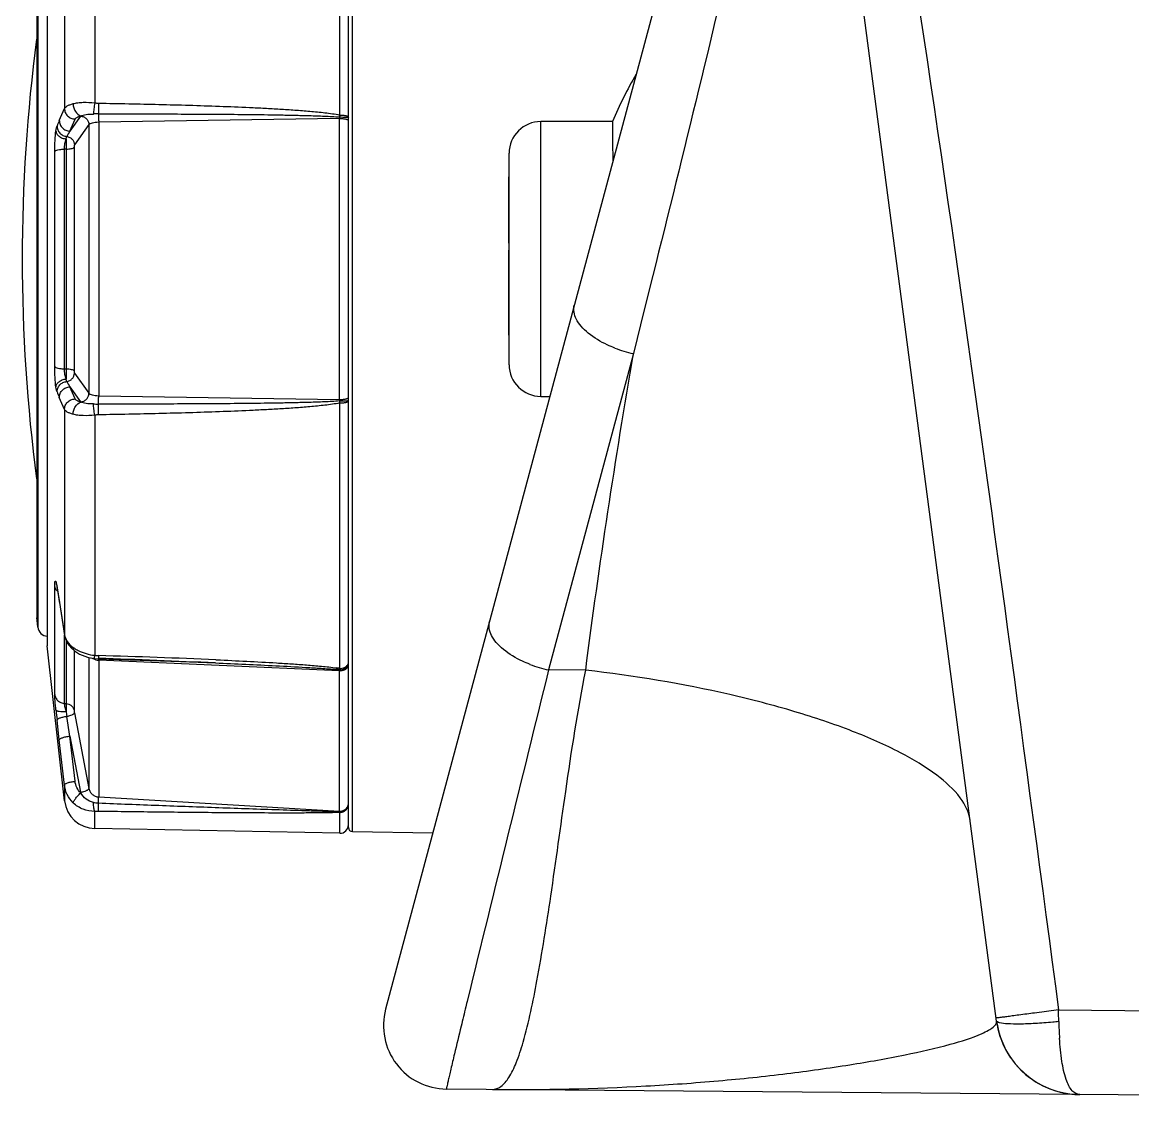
# Model space of a CAD drawing. Header units: millimetres. Extents: x -1538 to 3410, y -1646 to 2016.
# Drawn here: x -1517.2 to -1464.7, y -228.5 to -177.2 of the extents above; entities that cross this region are included whole.
import ezdxf

# ---------------------------------------------------------------- set-up
doc = ezdxf.new("R2010")
doc.units = ezdxf.units.MM
doc.header["$LTSCALE"] = 23.1
doc.layers.get('0').update_dxf_attribs({"linetype": 'CONTINUOUS'})

msp = doc.modelspace()

# ---------------------------------------------------------------- linework, layer by layer
at = {"linetype": 'Continuous'}
for p, q in [((-1480.53, -151.238), (-1500.007, -223.926)), ((-1471.118, -224.486), (-1480.685, -151.815)), ((-1501.766, -215.327), (-1501.766, -161.599)), ((-1501.569, -215.527), (-1501.567, -161.399)), ((-1502.174, -181.634), (-1502.174, -169.076)), ((-1516.006, -170.143), (-1516.006, -206.743)), ((-1513.759, -169.699), (-1513.759, -181.058)), ((-1516.45, -171.032), (-1516.45, -205.854)), ((-1515.191, -170.676), (-1515.191, -181.327)), ((-1516.496, -171.469), (-1516.496, -205.418)), ((-1516.489, -171.347), (-1516.489, -205.54)), ((-1515.437, -181.898), (-1515.191, -181.327)), ((-1514.431, -181.685), (-1514.94, -182.397)), ((-1514.94, -182.397), (-1514.695, -181.825)), ((-1514.037, -182.089), (-1514.725, -183.05)), ((-1514.037, -182.089), (-1514.037, -194.797)), ((-1502.19, -181.799), (-1513.576, -181.979)), ((-1513.576, -181.979), (-1513.576, -194.908)), ((-1502.19, -195.088), (-1502.19, -181.799)), ((-1492.666, -194.943), (-1492.666, -181.943)), ((-1489.282, -181.943), (-1492.666, -181.943)), ((-1515.111, -183.247), (-1515.19, -183.249)), ((-1515.19, -193.638), (-1515.19, -183.249)), ((-1515.111, -183.247), (-1515.111, -193.64)), ((-1514.743, -183.17), (-1514.743, -193.717)), ((-1515.655, -193.533), (-1515.655, -183.354)), ((-1494.166, -193.442), (-1494.166, -183.443)), ((-1494.176, -187.7), (-1494.176, -184.554)), ((-1494.166, -184.554), (-1494.176, -184.554)), ((-1494.166, -184.6), (-1494.176, -184.6)), ((-1494.166, -187.3), (-1494.176, -187.3)), ((-1494.166, -187.7), (-1494.176, -187.7)), ((-1494.176, -190.234), (-1494.176, -188.033)), ((-1494.166, -188.033), (-1494.176, -188.033)), ((-1494.166, -188.098), (-1494.176, -188.098)), ((-1494.166, -189.15), (-1494.176, -189.15)), ((-1487.37, -189.224), (-1487.775, -190.849)), ((-1494.166, -190.164), (-1494.176, -190.164)), ((-1494.176, -192.054), (-1494.176, -190.254)), ((-1494.166, -190.254), (-1494.176, -190.254)), ((-1487.775, -190.849), (-1488.293, -192.917)), ((-1494.166, -191.654), (-1494.176, -191.654)), ((-1494.166, -192.054), (-1494.176, -192.054)), ((-1488.293, -192.917), (-1492.302, -207.88)), ((-1515.19, -193.638), (-1515.111, -193.64)), ((-1514.725, -193.837), (-1514.037, -194.797)), ((-1514.695, -195.062), (-1514.94, -194.49)), ((-1514.94, -194.49), (-1514.431, -195.202)), ((-1515.191, -195.56), (-1515.437, -194.988)), ((-1513.576, -194.908), (-1502.19, -195.088)), ((-1502.174, -207.81), (-1502.174, -195.253)), ((-1492.666, -194.943), (-1492.241, -194.943)), ((-1515.191, -195.56), (-1515.191, -206.21)), ((-1513.759, -195.829), (-1513.759, -207.188)), ((-1515.597, -203.717), (-1515.573, -203.841)), ((-1515.655, -209.041), (-1515.655, -203.951)), ((-1515.573, -203.841), (-1515.573, -203.841)), ((-1515.55, -203.951), (-1515.542, -204.001)), ((-1515.545, -203.961), (-1515.542, -204.001)), ((-1515.545, -203.961), (-1515.539, -204)), ((-1515.542, -204.001), (-1515.434, -204.687)), ((-1515.539, -204), (-1515.437, -204.648)), ((-1515.437, -204.648), (-1515.434, -204.687)), ((-1515.437, -204.648), (-1515.431, -204.687)), ((-1515.434, -204.687), (-1515.188, -206.25)), ((-1515.431, -204.687), (-1515.191, -206.21)), ((-1516.489, -205.54), (-1516.496, -205.418)), ((-1516.489, -205.54), (-1516.45, -205.854)), ((-1516.45, -205.854), (-1516.489, -205.54)), ((-1515.191, -206.21), (-1515.188, -206.25)), ((-1515.19, -209.467), (-1515.19, -206.242)), ((-1515.188, -206.25), (-1515.16, -206.377)), ((-1515.191, -214.076), (-1516.006, -206.743)), ((-1515.111, -206.486), (-1515.111, -209.471)), ((-1514.866, -206.855), (-1514.717, -206.981)), ((-1514.743, -206.959), (-1514.743, -209.785)), ((-1514.718, -206.981), (-1514.717, -206.981)), ((-1514.037, -207.288), (-1514.037, -213.492)), ((-1513.814, -207.335), (-1513.814, -207.335)), ((-1513.608, -207.354), (-1511.615, -207.415)), ((-1513.585, -207.203), (-1513.59, -207.354)), ((-1513.59, -207.354), (-1513.59, -207.354)), ((-1513.576, -207.423), (-1513.576, -213.887)), ((-1502.19, -207.915), (-1513.576, -207.423)), ((-1511.615, -207.415), (-1509.689, -207.483)), ((-1508.044, -207.399), (-1507.995, -207.402)), ((-1509.689, -207.483), (-1508.05, -207.549)), ((-1502.19, -214.56), (-1502.19, -207.915)), ((-1490.548, -207.896), (-1492.302, -207.88)), ((-1515.19, -209.467), (-1515.111, -209.471)), ((-1514.725, -209.908), (-1514.037, -213.492)), ((-1515.437, -211.193), (-1515.545, -210.251)), ((-1514.94, -211.01), (-1515.087, -210.075)), ((-1514.695, -213.144), (-1514.94, -211.01)), ((-1514.94, -211.01), (-1514.431, -213.665)), ((-1515.191, -213.327), (-1515.437, -211.193)), ((-1515.191, -213.327), (-1515.191, -214.076)), ((-1513.576, -213.887), (-1502.19, -214.56)), ((-1513.759, -215.383), (-1513.759, -214.573)), ((-1502.19, -214.586), (-1502.19, -214.56)), ((-1502.174, -215.606), (-1502.174, -214.62)), ((-1502.174, -215.606), (-1513.759, -215.383)), ((-1501.569, -215.527), (-1497.771, -215.583)), ((-1468.189, -223.955), (-1469.319, -224.106)), ((-1468.189, -223.955), (-1412.166, -224.444)), ((-1406.284, -228.495), (-1497.135, -227.702))]:
    msp.add_line(p, q, dxfattribs=at)
for points in [[(-1515.573, -203.84), (-1515.574, -203.839), (-1515.57, -203.852), (-1515.562, -203.89), (-1515.55, -203.951)], [(-1515.16, -206.377), (-1515.048, -206.629), (-1514.866, -206.855)], [(-1514.718, -206.981), (-1514.476, -207.127), (-1514.099, -207.275), (-1513.814, -207.335)], [(-1513.814, -207.335), (-1513.764, -207.342), (-1513.608, -207.354)]]:
    msp.add_lwpolyline(points, dxfattribs=at)
for centre, radius, start, end in [((-1437.192, -188.443), 80, 172.52774, 187.47226), ((-1470.869, -189.751), 20, 149.8515, 157.0216), ((-1514.336, -181.753), 0.117, 139.1931, 144.3254), ((-1513.422, -207.339), 25.756, 90.3734, 90.9046), ((-1492.216, -183.412), 10.115, 169.8725, 170.4109), ((-1482.191, -196.166), 36.177, 156.7735, 157.212), ((-1495.698, -181.805), 6.492, 179.3111, 179.9441), ((-1492.666, -183.443), 1.5, 90, 180), ((-1454.86, -217.696), 69.682, 149.5641, 149.80364), ((-1487.023, -187.067), 5.987, 248.9833, 257.7566), ((-1492.666, -193.443), 1.5, 180, 270), ((-1454.861, -159.192), 69.681, 210.19636, 210.4359), ((-1482.546, -180.872), 35.792, 202.7857, 203.2288), ((-1514.336, -195.133), 0.117, 215.6777, 220.8075), ((-1513.442, -171.378), 23.926, 269.0755, 269.6473), ((-1495.695, -195.081), 6.496, 180.0561, 180.6887), ((-1492.086, -193.452), 10.247, 189.5923, 190.1238), ((-1517.465, -204.215), 1.935, 11.298, 11.9641), ((-1515.954, -205.793), 0.5, 187, 263.8665), ((-1514.459, -206.094), 0.742, 189.002, 191.9128), ((-1513.548, -206.733), 0.69, 256.8224, 265.7256), ((-1513.546, -206.718), 0.705, 265.677, 267.5578), ((-1544.758, -1063.576), 856.814, 87.544641, 87.915312), ((-1524.128, -581.957), 374.903, 87.54115, 88.38851), ((-1503.548, -221.699), 13.896, 84.3923, 85.0582), ((-1503.225, -214.043), 6.321, 80.4253, 81.9124), ((-1502.005, -207.513), 0.241, 329.5392, 333.2039), ((4170.928, -1607.226), 5833.553, 166.1206156, 166.278439), ((-1491.033, -202.03), 5.986, 248.9765, 257.7566), ((-1478.818, -206.037), 36.968, 185.7996, 186.5463), ((-1498.447, -208.019), 16.767, 186.219, 187.0464), ((-1513.603, -213.507), 0.842, 190.8582, 192.9906), ((-1513.73, -213.913), 1.47, 186.339, 268.9), ((-1502.143, -214.174), 0.377, 335.8915, 350.9841), ((-1502.135, -214.175), 0.369, 350.9785, 359.963), ((-1502.166, -215.206), 0.4, 268.9, 360), ((-1501.566, -215.327), 0.2, 180, 269.16), ((-1497.109, -224.702), 3, 165, 269.5), ((-1566.828, -226.662), 98.676, 1.24919, 1.57243), ((-876.594, -374.758), 637.742, 166.394254, 166.515125), ((-1467.152, -223.963), 4, 187.5004, 214.3667), ((-1467.152, -223.963), 4, 187.4996, 269.4993), ((-1449.947, -224.145), 18.232, 181.1515, 183.6324), ((-1467.152, -223.963), 4, 216.1491, 269.5056)]:
    msp.add_arc(centre, radius, start, end, dxfattribs=at)
for points, knots in [([(-1478.679, -152.15), (-1476.648, -164.074), (-1472.975, -187.987), (-1469.783, -211.965), (-1468.189, -223.955)], [0, 0, 0, 0, 0.499996, 1, 1, 1, 1]), ([(-1480.488, -153.906), (-1480.431, -155.414), (-1480.635, -158.421), (-1481.548, -164.345), (-1483.116, -171.677), (-1485.194, -180.45), (-1486.64, -186.298), (-1487.37, -189.224)], [0, 0, 0, 0, 0.125539, 0.249689, 0.498784, 0.74904, 1, 1, 1, 1]), ([(-1515.191, -181.327), (-1515.181, -181.302), (-1515.141, -181.253), (-1515.052, -181.195), (-1514.929, -181.141), (-1514.834, -181.111), (-1514.782, -181.097)], [0, 0, 0, 0, 0.163849, 0.381819, 0.66115, 1, 1, 1, 1]), ([(-1514.782, -181.097), (-1514.71, -181.078), (-1514.554, -181.048), (-1514.212, -181.023), (-1513.942, -181.04), (-1513.759, -181.058)], [0, 0, 0, 0, 0.217096, 0.461091, 1, 1, 1, 1]), ([(-1514.782, -181.097), (-1514.782, -181.162), (-1514.764, -181.293), (-1514.672, -181.513), (-1514.53, -181.65), (-1514.424, -181.677)], [0, 0, 0, 0, 0.271582, 0.542231, 1, 1, 1, 1]), ([(-1513.759, -181.058), (-1513.775, -181.155), (-1513.802, -181.33), (-1513.823, -181.507), (-1513.828, -181.586)], [0, 0, 0, 0, 0.551648, 1, 1, 1, 1]), ([(-1513.585, -181.074), (-1513.586, -181.12), (-1513.589, -181.29), (-1513.591, -181.46), (-1513.589, -181.584)], [0, 0, 0, 0, 0.270742, 1, 1, 1, 1]), ([(-1513.585, -181.074), (-1512.632, -181.089), (-1511.203, -181.117), (-1509.298, -181.168), (-1507.87, -181.215), (-1506.68, -181.263), (-1505.728, -181.31), (-1505.015, -181.35), (-1504.302, -181.396), (-1503.589, -181.452), (-1502.997, -181.51), (-1502.525, -181.57), (-1502.29, -181.609), (-1502.174, -181.634)], [0, 0, 0, 0, 0.250068, 0.375095, 0.500117, 0.625131, 0.687633, 0.750132, 0.812626, 0.87511, 0.937578, 0.9688, 1, 1, 1, 1]), ([(-1515.191, -181.327), (-1515.192, -181.39), (-1515.165, -181.519), (-1515.055, -181.682), (-1514.89, -181.794), (-1514.76, -181.823), (-1514.695, -181.825)], [0, 0, 0, 0, 0.245733, 0.495338, 0.747659, 1, 1, 1, 1]), ([(-1514.695, -181.825), (-1514.688, -181.809), (-1514.661, -181.778), (-1514.572, -181.721), (-1514.487, -181.694), (-1514.424, -181.677)], [0, 0, 0, 0, 0.162476, 0.38027, 1, 1, 1, 1]), ([(-1514.431, -181.685), (-1514.379, -181.688), (-1514.276, -181.713), (-1514.146, -181.804), (-1514.059, -181.936), (-1514.037, -182.039), (-1514.037, -182.089)], [0, 0, 0, 0, 0.250545, 0.502982, 0.753688, 1, 1, 1, 1]), ([(-1514.424, -181.677), (-1514.389, -181.66), (-1514.307, -181.633), (-1514.108, -181.596), (-1513.944, -181.588), (-1513.828, -181.586)], [0, 0, 0, 0, 0.191621, 0.426194, 1, 1, 1, 1]), ([(-1513.59, -181.584), (-1512.639, -181.582), (-1511.214, -181.581), (-1509.313, -181.587), (-1507.888, -181.594), (-1506.463, -181.607), (-1505.275, -181.623), (-1504.325, -181.642), (-1503.613, -181.66), (-1503.02, -181.68), (-1502.545, -181.702), (-1502.308, -181.717), (-1502.19, -181.727)], [0, 0, 0, 0, 0.250041, 0.375056, 0.500068, 0.625074, 0.750072, 0.812567, 0.875057, 0.937539, 0.968774, 1, 1, 1, 1]), ([(-1513.59, -181.584), (-1513.585, -181.644), (-1513.579, -181.776), (-1513.576, -181.908), (-1513.576, -181.979)], [0, 0, 0, 0, 0.45764, 1, 1, 1, 1]), ([(-1502.174, -181.634), (-1502.122, -181.633), (-1502.046, -181.637), (-1501.95, -181.649), (-1501.889, -181.661), (-1501.838, -181.676), (-1501.795, -181.693), (-1501.766, -181.717), (-1501.766, -181.734)], [0, 0, 0, 0, 0.358163, 0.52186, 0.667138, 0.789324, 0.88536, 1, 1, 1, 1]), ([(-1515.597, -182.388), (-1515.59, -182.34), (-1515.577, -182.261), (-1515.557, -182.183), (-1515.545, -182.153)], [0, 0, 0, 0, 0.603443, 1, 1, 1, 1]), ([(-1515.545, -182.153), (-1515.545, -182.213), (-1515.522, -182.336), (-1515.421, -182.493), (-1515.27, -182.606), (-1515.149, -182.642), (-1515.087, -182.648)], [0, 0, 0, 0, 0.245539, 0.494903, 0.747193, 1, 1, 1, 1]), ([(-1515.437, -181.898), (-1515.437, -181.962), (-1515.411, -182.091), (-1515.3, -182.254), (-1515.136, -182.366), (-1515.005, -182.395), (-1514.94, -182.397)], [0, 0, 0, 0, 0.245733, 0.495336, 0.747659, 1, 1, 1, 1]), ([(-1513.576, -181.979), (-1513.63, -181.98), (-1513.731, -181.986), (-1513.867, -182.008), (-1513.961, -182.036), (-1514.014, -182.065), (-1514.031, -182.081), (-1514.037, -182.089)], [0, 0, 0, 0, 0.33335, 0.626929, 0.853404, 0.936561, 1, 1, 1, 1]), ([(-1502.19, -181.727), (-1502.139, -181.727), (-1502.064, -181.728), (-1501.968, -181.731), (-1501.905, -181.733), (-1501.853, -181.737), (-1501.812, -181.741), (-1501.785, -181.746), (-1501.77, -181.748), (-1501.767, -181.752)], [0, 0, 0, 0, 0.36205, 0.52923, 0.678362, 0.803962, 0.90156, 0.967399, 1, 1, 1, 1]), ([(-1502.19, -181.799), (-1502.137, -181.798), (-1502.059, -181.801), (-1501.959, -181.812), (-1501.895, -181.824), (-1501.842, -181.839), (-1501.797, -181.856), (-1501.766, -181.88), (-1501.766, -181.897)], [0, 0, 0, 0, 0.356755, 0.521063, 0.667301, 0.790409, 0.886958, 1, 1, 1, 1]), ([(-1501.767, -181.752), (-1501.767, -181.752), (-1501.766, -181.752), (-1501.766, -181.753), (-1501.766, -181.753)], [0, 0, 0, 0, 0.553054, 1, 1, 1, 1]), ([(-1489.282, -181.943), (-1489.282, -181.944), (-1489.283, -181.944), (-1489.282, -181.945), (-1489.282, -181.948), (-1489.282, -181.952), (-1489.282, -181.961), (-1489.282, -181.973), (-1489.282, -181.989), (-1489.282, -182.009), (-1489.281, -182.032), (-1489.281, -182.07), (-1489.28, -182.127), (-1489.28, -182.207), (-1489.279, -182.301), (-1489.278, -182.41), (-1489.276, -182.534), (-1489.275, -182.731), (-1489.273, -183.017), (-1489.271, -183.409), (-1489.27, -183.693), (-1489.27, -183.846)], [0, 0, 0, 0, 0.000235, 0.000938, 0.002111, 0.003753, 0.008444, 0.015012, 0.023462, 0.033799, 0.046031, 0.060161, 0.094141, 0.135809, 0.185253, 0.242563, 0.30785, 0.381243, 0.552892, 0.758719, 1, 1, 1, 1]), ([(-1515.655, -183.354), (-1515.655, -183.18), (-1515.645, -182.857), (-1515.618, -182.535), (-1515.597, -182.388)], [0, 0, 0, 0, 0.53974, 1, 1, 1, 1]), ([(-1515.597, -182.388), (-1515.594, -182.435), (-1515.56, -182.533), (-1515.449, -182.65), (-1515.295, -182.734), (-1515.176, -182.76), (-1515.115, -182.766)], [0, 0, 0, 0, 0.213674, 0.453552, 0.71974, 1, 1, 1, 1]), ([(-1515.115, -182.766), (-1515.111, -182.742), (-1515.104, -182.702), (-1515.094, -182.663), (-1515.087, -182.648)], [0, 0, 0, 0, 0.602718, 1, 1, 1, 1]), ([(-1515.087, -182.648), (-1515.038, -182.654), (-1514.942, -182.685), (-1514.823, -182.777), (-1514.744, -182.904), (-1514.725, -183.001), (-1514.725, -183.05)], [0, 0, 0, 0, 0.251079, 0.503452, 0.753852, 1, 1, 1, 1]), ([(-1515.655, -183.354), (-1515.652, -183.346), (-1515.636, -183.33), (-1515.586, -183.302), (-1515.491, -183.276), (-1515.351, -183.255), (-1515.246, -183.249), (-1515.19, -183.249)], [0, 0, 0, 0, 0.054431, 0.130637, 0.352621, 0.653047, 1, 1, 1, 1]), ([(-1515.19, -183.249), (-1515.19, -183.161), (-1515.176, -182.997), (-1515.141, -182.837), (-1515.115, -182.766)], [0, 0, 0, 0, 0.539109, 1, 1, 1, 1]), ([(-1515.115, -182.766), (-1515.114, -182.8), (-1515.112, -182.96), (-1515.112, -183.121), (-1515.111, -183.247)], [0, 0, 0, 0, 0.211568, 1, 1, 1, 1]), ([(-1515.111, -183.247), (-1515.069, -183.247), (-1514.988, -183.242), (-1514.88, -183.227), (-1514.805, -183.208), (-1514.762, -183.187), (-1514.748, -183.176), (-1514.743, -183.17)], [0, 0, 0, 0, 0.336259, 0.632209, 0.858234, 0.939766, 1, 1, 1, 1]), ([(-1514.725, -183.05), (-1514.728, -183.054), (-1514.733, -183.07), (-1514.741, -183.11), (-1514.743, -183.145), (-1514.743, -183.17)], [0, 0, 0, 0, 0.147451, 0.384136, 1, 1, 1, 1]), ([(-1490.422, -191.953), (-1490.544, -191.852), (-1490.76, -191.646), (-1491.06, -191.23), (-1491.142, -190.843), (-1491.086, -190.631)], [0, 0, 0, 0, 0.308189, 0.574721, 1, 1, 1, 1]), ([(-1489.17, -192.655), (-1489.29, -192.609), (-1489.731, -192.422), (-1490.15, -192.175), (-1490.422, -191.953)], [0, 0, 0, 0, 0.267262, 1, 1, 1, 1]), ([(-1515.597, -194.499), (-1515.618, -194.352), (-1515.645, -194.03), (-1515.655, -193.707), (-1515.655, -193.533)], [0, 0, 0, 0, 0.460261, 1, 1, 1, 1]), ([(-1515.655, -193.533), (-1515.652, -193.541), (-1515.636, -193.557), (-1515.586, -193.585), (-1515.491, -193.611), (-1515.351, -193.632), (-1515.246, -193.637), (-1515.19, -193.638)], [0, 0, 0, 0, 0.054431, 0.130637, 0.352621, 0.653047, 1, 1, 1, 1]), ([(-1515.115, -194.121), (-1515.141, -194.05), (-1515.176, -193.89), (-1515.19, -193.726), (-1515.19, -193.638)], [0, 0, 0, 0, 0.460891, 1, 1, 1, 1]), ([(-1515.111, -193.64), (-1515.111, -193.683), (-1515.112, -193.843), (-1515.113, -194.004), (-1515.115, -194.121)], [0, 0, 0, 0, 0.27066, 1, 1, 1, 1]), ([(-1515.111, -193.64), (-1515.069, -193.64), (-1514.988, -193.644), (-1514.88, -193.66), (-1514.805, -193.679), (-1514.762, -193.7), (-1514.748, -193.711), (-1514.743, -193.717)], [0, 0, 0, 0, 0.336259, 0.63221, 0.858235, 0.939766, 1, 1, 1, 1]), ([(-1514.743, -193.717), (-1514.743, -193.742), (-1514.741, -193.777), (-1514.733, -193.817), (-1514.728, -193.832), (-1514.725, -193.837)], [0, 0, 0, 0, 0.615864, 0.852549, 1, 1, 1, 1]), ([(-1515.597, -194.499), (-1515.594, -194.452), (-1515.56, -194.354), (-1515.449, -194.237), (-1515.295, -194.153), (-1515.176, -194.126), (-1515.115, -194.121)], [0, 0, 0, 0, 0.213683, 0.453562, 0.719746, 1, 1, 1, 1]), ([(-1515.545, -194.734), (-1515.545, -194.674), (-1515.522, -194.551), (-1515.421, -194.394), (-1515.27, -194.281), (-1515.149, -194.245), (-1515.087, -194.239)], [0, 0, 0, 0, 0.245545, 0.49491, 0.747198, 1, 1, 1, 1]), ([(-1515.087, -194.239), (-1515.094, -194.224), (-1515.104, -194.185), (-1515.111, -194.145), (-1515.115, -194.121)], [0, 0, 0, 0, 0.397242, 1, 1, 1, 1]), ([(-1515.087, -194.239), (-1515.038, -194.232), (-1514.942, -194.202), (-1514.823, -194.11), (-1514.744, -193.983), (-1514.725, -193.885), (-1514.725, -193.837)], [0, 0, 0, 0, 0.251076, 0.50345, 0.753852, 1, 1, 1, 1]), ([(-1515.545, -194.734), (-1515.557, -194.704), (-1515.577, -194.626), (-1515.59, -194.547), (-1515.597, -194.499)], [0, 0, 0, 0, 0.39655, 1, 1, 1, 1]), ([(-1515.437, -194.988), (-1515.437, -194.925), (-1515.411, -194.796), (-1515.3, -194.633), (-1515.136, -194.521), (-1515.005, -194.492), (-1514.94, -194.49)], [0, 0, 0, 0, 0.245733, 0.495336, 0.747659, 1, 1, 1, 1]), ([(-1514.431, -195.202), (-1514.379, -195.199), (-1514.276, -195.174), (-1514.146, -195.083), (-1514.059, -194.951), (-1514.037, -194.848), (-1514.037, -194.797)], [0, 0, 0, 0, 0.250545, 0.502982, 0.753688, 1, 1, 1, 1]), ([(-1514.037, -194.797), (-1514.031, -194.806), (-1514.014, -194.822), (-1513.961, -194.851), (-1513.867, -194.879), (-1513.731, -194.901), (-1513.63, -194.907), (-1513.576, -194.908)], [0, 0, 0, 0, 0.063437, 0.146592, 0.373065, 0.666642, 1, 1, 1, 1]), ([(-1515.191, -195.56), (-1515.192, -195.497), (-1515.165, -195.368), (-1515.055, -195.205), (-1514.89, -195.093), (-1514.76, -195.064), (-1514.695, -195.062)], [0, 0, 0, 0, 0.245733, 0.495338, 0.74766, 1, 1, 1, 1]), ([(-1514.782, -195.79), (-1514.782, -195.725), (-1514.764, -195.594), (-1514.672, -195.374), (-1514.53, -195.237), (-1514.424, -195.21)], [0, 0, 0, 0, 0.271579, 0.542228, 1, 1, 1, 1]), ([(-1514.424, -195.21), (-1514.487, -195.193), (-1514.572, -195.166), (-1514.661, -195.109), (-1514.688, -195.078), (-1514.695, -195.062)], [0, 0, 0, 0, 0.61973, 0.837524, 1, 1, 1, 1]), ([(-1513.828, -195.301), (-1513.944, -195.299), (-1514.108, -195.291), (-1514.307, -195.254), (-1514.389, -195.227), (-1514.424, -195.21)], [0, 0, 0, 0, 0.573793, 0.808346, 1, 1, 1, 1]), ([(-1513.759, -195.829), (-1513.775, -195.732), (-1513.802, -195.556), (-1513.823, -195.38), (-1513.828, -195.301)], [0, 0, 0, 0, 0.551648, 1, 1, 1, 1]), ([(-1513.585, -195.813), (-1513.586, -195.767), (-1513.589, -195.597), (-1513.591, -195.427), (-1513.59, -195.303)], [0, 0, 0, 0, 0.270756, 1, 1, 1, 1]), ([(-1513.59, -195.303), (-1513.585, -195.243), (-1513.579, -195.111), (-1513.576, -194.979), (-1513.576, -194.908)], [0, 0, 0, 0, 0.457649, 1, 1, 1, 1]), ([(-1502.19, -195.16), (-1502.308, -195.169), (-1502.545, -195.184), (-1503.02, -195.207), (-1503.613, -195.227), (-1504.325, -195.245), (-1505.275, -195.263), (-1506.463, -195.28), (-1507.888, -195.292), (-1509.313, -195.3), (-1511.214, -195.306), (-1512.639, -195.305), (-1513.59, -195.303)], [0, 0, 0, 0, 0.031226, 0.062461, 0.124943, 0.187433, 0.249928, 0.374926, 0.499932, 0.624944, 0.749959, 1, 1, 1, 1]), ([(-1502.174, -195.253), (-1502.29, -195.278), (-1502.525, -195.316), (-1502.997, -195.377), (-1503.589, -195.435), (-1504.302, -195.491), (-1505.015, -195.537), (-1505.728, -195.577), (-1506.68, -195.623), (-1507.87, -195.672), (-1509.298, -195.719), (-1511.203, -195.77), (-1512.632, -195.798), (-1513.585, -195.813)], [0, 0, 0, 0, 0.0312, 0.062422, 0.12489, 0.187375, 0.249868, 0.312367, 0.374869, 0.499883, 0.624905, 0.749932, 1, 1, 1, 1]), ([(-1502.19, -195.088), (-1502.137, -195.089), (-1502.059, -195.086), (-1501.959, -195.075), (-1501.895, -195.063), (-1501.842, -195.048), (-1501.797, -195.031), (-1501.766, -195.007), (-1501.766, -194.99)], [0, 0, 0, 0, 0.356755, 0.521063, 0.667301, 0.790409, 0.886958, 1, 1, 1, 1]), ([(-1502.19, -195.16), (-1502.139, -195.16), (-1502.064, -195.159), (-1501.968, -195.156), (-1501.905, -195.154), (-1501.853, -195.15), (-1501.812, -195.146), (-1501.785, -195.141), (-1501.77, -195.138), (-1501.767, -195.135)], [0, 0, 0, 0, 0.362062, 0.529247, 0.67838, 0.80398, 0.901574, 0.967408, 1, 1, 1, 1]), ([(-1502.174, -195.253), (-1502.122, -195.253), (-1502.046, -195.25), (-1501.95, -195.238), (-1501.889, -195.226), (-1501.838, -195.211), (-1501.795, -195.193), (-1501.766, -195.17), (-1501.766, -195.153)], [0, 0, 0, 0, 0.358163, 0.52186, 0.667138, 0.789324, 0.88536, 1, 1, 1, 1]), ([(-1501.767, -195.135), (-1501.767, -195.135), (-1501.766, -195.135), (-1501.766, -195.134), (-1501.766, -195.134)], [0, 0, 0, 0, 0.552987, 1, 1, 1, 1]), ([(-1514.782, -195.79), (-1514.834, -195.775), (-1514.929, -195.746), (-1515.052, -195.692), (-1515.141, -195.633), (-1515.181, -195.585), (-1515.191, -195.56)], [0, 0, 0, 0, 0.33885, 0.618181, 0.836151, 1, 1, 1, 1]), ([(-1513.759, -195.829), (-1513.942, -195.847), (-1514.212, -195.864), (-1514.554, -195.839), (-1514.71, -195.809), (-1514.782, -195.79)], [0, 0, 0, 0, 0.538912, 0.782908, 1, 1, 1, 1]), ([(-1515.651, -203.796), (-1515.65, -203.782), (-1515.648, -203.756), (-1515.644, -203.722), (-1515.638, -203.697), (-1515.634, -203.681), (-1515.624, -203.672), (-1515.612, -203.681), (-1515.605, -203.695), (-1515.6, -203.709), (-1515.597, -203.717)], [0, 0, 0, 0, 0.240649, 0.431514, 0.571846, 0.66278, 0.713354, 0.765468, 0.858585, 1, 1, 1, 1]), ([(-1515.597, -203.717), (-1515.595, -203.723), (-1515.585, -203.755), (-1515.577, -203.788), (-1515.572, -203.814)], [0, 0, 0, 0, 0.19993, 1, 1, 1, 1]), ([(-1515.655, -203.951), (-1515.655, -203.936), (-1515.655, -203.885), (-1515.654, -203.833), (-1515.651, -203.796)], [0, 0, 0, 0, 0.282666, 1, 1, 1, 1]), ([(-1515.655, -203.951), (-1515.654, -203.962), (-1515.644, -204.004), (-1515.625, -204.044), (-1515.606, -204.072)], [0, 0, 0, 0, 0.243246, 1, 1, 1, 1]), ([(-1515.606, -204.072), (-1515.601, -204.08), (-1515.576, -204.113), (-1515.545, -204.142), (-1515.52, -204.161)], [0, 0, 0, 0, 0.241338, 1, 1, 1, 1]), ([(-1515.567, -203.836), (-1515.565, -203.845), (-1515.557, -203.887), (-1515.55, -203.929), (-1515.545, -203.961)], [0, 0, 0, 0, 0.227191, 1, 1, 1, 1]), ([(-1494.431, -206.916), (-1494.554, -206.816), (-1494.769, -206.61), (-1495.07, -206.193), (-1495.152, -205.806), (-1495.095, -205.594)], [0, 0, 0, 0, 0.308189, 0.574721, 1, 1, 1, 1]), ([(-1515.185, -206.247), (-1515.181, -206.263), (-1515.166, -206.327), (-1515.142, -206.388), (-1515.12, -206.433)], [0, 0, 0, 0, 0.246426, 1, 1, 1, 1]), ([(-1515.12, -206.433), (-1515.102, -206.469), (-1515.015, -206.618), (-1514.888, -206.742), (-1514.782, -206.818)], [0, 0, 0, 0, 0.236697, 1, 1, 1, 1]), ([(-1514.782, -206.818), (-1514.763, -206.831), (-1514.688, -206.884), (-1514.607, -206.929), (-1514.545, -206.961)], [0, 0, 0, 0, 0.24226, 1, 1, 1, 1]), ([(-1514.782, -206.818), (-1514.782, -206.851), (-1514.775, -206.912), (-1514.739, -206.965), (-1514.718, -206.981)], [0, 0, 0, 0, 0.548981, 1, 1, 1, 1]), ([(-1514.545, -206.961), (-1514.425, -207.022), (-1514.168, -207.121), (-1513.897, -207.175), (-1513.759, -207.188)], [0, 0, 0, 0, 0.491765, 1, 1, 1, 1]), ([(-1513.705, -207.405), (-1513.723, -207.401), (-1513.793, -207.381), (-1513.859, -207.35), (-1513.902, -207.319)], [0, 0, 0, 0, 0.261802, 1, 1, 1, 1]), ([(-1513.759, -207.188), (-1513.764, -207.209), (-1513.773, -207.245), (-1513.788, -207.293), (-1513.798, -207.32), (-1513.809, -207.336), (-1513.814, -207.335)], [0, 0, 0, 0, 0.406204, 0.71408, 0.910526, 1, 1, 1, 1]), ([(-1513.577, -207.351), (-1513.577, -207.356), (-1513.576, -207.38), (-1513.576, -207.404), (-1513.576, -207.423)], [0, 0, 0, 0, 0.208816, 1, 1, 1, 1]), ([(-1507.995, -207.402), (-1507.522, -207.422), (-1506.577, -207.467), (-1505.396, -207.531), (-1504.452, -207.591), (-1503.744, -207.641), (-1503.039, -207.702), (-1502.569, -207.752), (-1502.336, -207.785)], [0, 0, 0, 0, 0.250225, 0.500401, 0.625455, 0.750462, 0.875373, 1, 1, 1, 1]), ([(-1493.18, -207.618), (-1493.3, -207.572), (-1493.741, -207.385), (-1494.159, -207.138), (-1494.431, -206.916)], [0, 0, 0, 0, 0.267259, 1, 1, 1, 1]), ([(-1508.05, -207.549), (-1507.575, -207.569), (-1506.625, -207.612), (-1505.199, -207.68), (-1504.012, -207.743), (-1503.062, -207.801), (-1502.588, -207.834), (-1502.351, -207.855)], [0, 0, 0, 0, 0.249988, 0.499988, 0.75, 0.875009, 1, 1, 1, 1]), ([(-1502.19, -207.87), (-1502.102, -207.874), (-1501.966, -207.844), (-1501.834, -207.734), (-1501.792, -207.662), (-1501.78, -207.625)], [0, 0, 0, 0, 0.522065, 0.768103, 1, 1, 1, 1]), ([(-1502.19, -207.915), (-1502.137, -207.918), (-1502.031, -207.907), (-1501.892, -207.849), (-1501.792, -207.753), (-1501.766, -207.668), (-1501.766, -207.629)], [0, 0, 0, 0, 0.286048, 0.553714, 0.789846, 1, 1, 1, 1]), ([(-1502.19, -207.87), (-1502.189, -207.865), (-1502.183, -207.846), (-1502.178, -207.826), (-1502.174, -207.81)], [0, 0, 0, 0, 0.228411, 1, 1, 1, 1]), ([(-1502.19, -207.915), (-1502.19, -207.911), (-1502.19, -207.896), (-1502.19, -207.881), (-1502.19, -207.87)], [0, 0, 0, 0, 0.270921, 1, 1, 1, 1]), ([(-1502.174, -207.81), (-1502.097, -207.811), (-1501.952, -207.786), (-1501.831, -207.693), (-1501.797, -207.636)], [0, 0, 0, 0, 0.538021, 1, 1, 1, 1]), ([(-1501.79, -207.622), (-1501.786, -207.614), (-1501.773, -207.584), (-1501.766, -207.55), (-1501.766, -207.525)], [0, 0, 0, 0, 0.257346, 1, 1, 1, 1]), ([(-1493.505, -225.484), (-1493.229, -224.53), (-1492.761, -222.23), (-1492.133, -218.271), (-1491.474, -213.361), (-1490.919, -209.797), (-1490.548, -207.896)], [0, 0, 0, 0, 0.167006, 0.393842, 0.674277, 1, 1, 1, 1]), ([(-1472.37, -214.977), (-1472.419, -214.599), (-1472.857, -213.765), (-1474.041, -212.721), (-1475.779, -211.685), (-1478.036, -210.699), (-1480.74, -209.792), (-1484.93, -208.706), (-1488.26, -208.155), (-1490.548, -207.896)], [0, 0, 0, 0, 0.056656, 0.133281, 0.233447, 0.356388, 0.499147, 0.657438, 1, 1, 1, 1]), ([(-1515.597, -209.772), (-1515.605, -209.69), (-1515.62, -209.538), (-1515.639, -209.329), (-1515.65, -209.167), (-1515.655, -209.076), (-1515.655, -209.041)], [0, 0, 0, 0, 0.33603, 0.6277, 0.854454, 1, 1, 1, 1]), ([(-1515.655, -209.041), (-1515.649, -209.096), (-1515.615, -209.206), (-1515.509, -209.343), (-1515.362, -209.437), (-1515.247, -209.463), (-1515.19, -209.467)], [0, 0, 0, 0, 0.24551, 0.493835, 0.74565, 1, 1, 1, 1]), ([(-1515.115, -209.835), (-1515.125, -209.794), (-1515.144, -209.718), (-1515.168, -209.614), (-1515.183, -209.532), (-1515.19, -209.485), (-1515.19, -209.467)], [0, 0, 0, 0, 0.33387, 0.626169, 0.854549, 1, 1, 1, 1]), ([(-1515.111, -209.471), (-1515.111, -209.489), (-1515.112, -209.61), (-1515.114, -209.731), (-1515.115, -209.835)], [0, 0, 0, 0, 0.145569, 1, 1, 1, 1]), ([(-1515.111, -209.471), (-1515.068, -209.474), (-1514.981, -209.493), (-1514.867, -209.561), (-1514.782, -209.662), (-1514.751, -209.743), (-1514.743, -209.785)], [0, 0, 0, 0, 0.253909, 0.505888, 0.75456, 1, 1, 1, 1]), ([(-1515.597, -209.772), (-1515.595, -209.78), (-1515.582, -209.796), (-1515.55, -209.812), (-1515.504, -209.826), (-1515.418, -209.84), (-1515.286, -209.846), (-1515.175, -209.84), (-1515.115, -209.835)], [0, 0, 0, 0, 0.047662, 0.116852, 0.212451, 0.333642, 0.640187, 1, 1, 1, 1]), ([(-1515.087, -210.075), (-1515.04, -210.066), (-1514.952, -210.044), (-1514.852, -210.009), (-1514.787, -209.976), (-1514.749, -209.95), (-1514.725, -209.925), (-1514.725, -209.908)], [0, 0, 0, 0, 0.352545, 0.656612, 0.778739, 0.876838, 1, 1, 1, 1]), ([(-1514.743, -209.785), (-1514.743, -209.791), (-1514.741, -209.807), (-1514.736, -209.848), (-1514.73, -209.883), (-1514.725, -209.908)], [0, 0, 0, 0, 0.146084, 0.388321, 1, 1, 1, 1]), ([(-1515.545, -210.251), (-1515.545, -210.231), (-1515.514, -210.201), (-1515.467, -210.173), (-1515.41, -210.148), (-1515.342, -210.126), (-1515.233, -210.098), (-1515.147, -210.083), (-1515.087, -210.075)], [0, 0, 0, 0, 0.119237, 0.21575, 0.337122, 0.480762, 0.642668, 1, 1, 1, 1]), ([(-1515.437, -211.193), (-1515.437, -211.171), (-1515.403, -211.138), (-1515.35, -211.109), (-1515.288, -211.083), (-1515.214, -211.06), (-1515.097, -211.031), (-1515.004, -211.017), (-1514.94, -211.01)], [0, 0, 0, 0, 0.119733, 0.217486, 0.340275, 0.485024, 0.647175, 1, 1, 1, 1]), ([(-1515.191, -213.327), (-1515.192, -213.305), (-1515.157, -213.273), (-1515.105, -213.244), (-1515.043, -213.218), (-1514.968, -213.194), (-1514.851, -213.166), (-1514.758, -213.151), (-1514.695, -213.144)], [0, 0, 0, 0, 0.119762, 0.217525, 0.340317, 0.485062, 0.647204, 1, 1, 1, 1]), ([(-1514.424, -213.696), (-1514.498, -213.623), (-1514.623, -213.451), (-1514.683, -213.247), (-1514.695, -213.144)], [0, 0, 0, 0, 0.502236, 1, 1, 1, 1]), ([(-1514.782, -214.165), (-1514.894, -214.053), (-1515.083, -213.793), (-1515.174, -213.483), (-1515.191, -213.327)], [0, 0, 0, 0, 0.50211, 1, 1, 1, 1]), ([(-1514.782, -214.165), (-1514.782, -214.154), (-1514.775, -214.128), (-1514.754, -214.085), (-1514.721, -214.032), (-1514.658, -213.946), (-1514.56, -213.831), (-1514.472, -213.741), (-1514.424, -213.696)], [0, 0, 0, 0, 0.053272, 0.133079, 0.238522, 0.3662, 0.669996, 1, 1, 1, 1]), ([(-1514.431, -213.665), (-1514.38, -213.656), (-1514.286, -213.635), (-1514.177, -213.598), (-1514.107, -213.564), (-1514.07, -213.54), (-1514.046, -213.517), (-1514.037, -213.499), (-1514.037, -213.492)], [0, 0, 0, 0, 0.347915, 0.65299, 0.776233, 0.875144, 0.94842, 1, 1, 1, 1]), ([(-1513.828, -214.153), (-1513.953, -214.122), (-1514.19, -214.007), (-1514.363, -213.807), (-1514.424, -213.696)], [0, 0, 0, 0, 0.502747, 1, 1, 1, 1]), ([(-1514.037, -213.492), (-1514.027, -213.544), (-1513.988, -213.647), (-1513.882, -213.774), (-1513.74, -213.86), (-1513.631, -213.884), (-1513.576, -213.887)], [0, 0, 0, 0, 0.24665, 0.495462, 0.746809, 1, 1, 1, 1]), ([(-1513.759, -214.573), (-1513.946, -214.574), (-1514.326, -214.507), (-1514.649, -214.296), (-1514.782, -214.165)], [0, 0, 0, 0, 0.501193, 1, 1, 1, 1]), ([(-1513.759, -214.573), (-1513.764, -214.565), (-1513.772, -214.547), (-1513.789, -214.496), (-1513.806, -214.411), (-1513.82, -214.29), (-1513.826, -214.201), (-1513.828, -214.153)], [0, 0, 0, 0, 0.061529, 0.144897, 0.372096, 0.66558, 1, 1, 1, 1]), ([(-1513.585, -214.572), (-1513.587, -214.554), (-1513.588, -214.508), (-1513.591, -214.381), (-1513.59, -214.27), (-1513.59, -214.189)], [0, 0, 0, 0, 0.137441, 0.362375, 1, 1, 1, 1]), ([(-1513.59, -214.189), (-1513.586, -214.126), (-1513.581, -214.025), (-1513.576, -213.924), (-1513.576, -213.887)], [0, 0, 0, 0, 0.630039, 1, 1, 1, 1]), ([(-1502.19, -214.586), (-1502.427, -214.582), (-1502.901, -214.571), (-1503.851, -214.543), (-1505.038, -214.505), (-1506.463, -214.455), (-1508.363, -214.387), (-1510.739, -214.299), (-1512.639, -214.226), (-1513.59, -214.189)], [0, 0, 0, 0, 0.062343, 0.124786, 0.24975, 0.374758, 0.499787, 0.74988, 1, 1, 1, 1]), ([(-1502.19, -214.586), (-1502.136, -214.589), (-1502.028, -214.575), (-1501.887, -214.498), (-1501.79, -214.377), (-1501.766, -214.276), (-1501.766, -214.228)], [0, 0, 0, 0, 0.26235, 0.518065, 0.763084, 1, 1, 1, 1]), ([(-1502.174, -214.62), (-1502.121, -214.621), (-1502.015, -214.603), (-1501.879, -214.518), (-1501.788, -214.389), (-1501.766, -214.286), (-1501.766, -214.235)], [0, 0, 0, 0, 0.25425, 0.506075, 0.754329, 1, 1, 1, 1]), ([(-1502.174, -214.62), (-1502.409, -214.63), (-1502.881, -214.639), (-1503.59, -214.646), (-1504.302, -214.648), (-1505.253, -214.648), (-1506.442, -214.644), (-1507.87, -214.634), (-1509.298, -214.622), (-1511.203, -214.602), (-1512.633, -214.584), (-1513.585, -214.572)], [0, 0, 0, 0, 0.061822, 0.124085, 0.186486, 0.248955, 0.374003, 0.499134, 0.624312, 0.749521, 1, 1, 1, 1]), ([(-1502.19, -214.56), (-1502.11, -214.564), (-1501.945, -214.526), (-1501.831, -214.4), (-1501.799, -214.328)], [0, 0, 0, 0, 0.50497, 1, 1, 1, 1]), ([(-1502.174, -214.62), (-1502.175, -214.618), (-1502.182, -214.607), (-1502.186, -214.595), (-1502.19, -214.586)], [0, 0, 0, 0, 0.212298, 1, 1, 1, 1]), ([(-1496.135, -223.485), (-1496.162, -223.596), (-1496.263, -224.013), (-1496.364, -224.43), (-1496.439, -224.736)], [0, 0, 0, 0, 0.265466, 1, 1, 1, 1]), ([(-1469.319, -224.106), (-1469.566, -224.139), (-1469.917, -224.186), (-1470.358, -224.245), (-1470.623, -224.28), (-1470.834, -224.307), (-1470.977, -224.327), (-1471.058, -224.336), (-1471.101, -224.344), (-1471.119, -224.341), (-1471.136, -224.349), (-1471.136, -224.346)], [0, 0, 0, 0, 0.408147, 0.580644, 0.727126, 0.844614, 0.930277, 0.960595, 0.982402, 0.995577, 1, 1, 1, 1]), ([(-1471.806, -225.076), (-1471.702, -225.03), (-1471.517, -224.938), (-1471.262, -224.78), (-1471.103, -224.595), (-1471.118, -224.485)], [0, 0, 0, 0, 0.363744, 0.647849, 1, 1, 1, 1]), ([(-1469.294, -224.603), (-1469.539, -224.618), (-1469.978, -224.635), (-1470.539, -224.63), (-1470.897, -224.594), (-1471.067, -224.546), (-1471.115, -224.505), (-1471.118, -224.486)], [0, 0, 0, 0, 0.396716, 0.708242, 0.91109, 0.968214, 1, 1, 1, 1]), ([(-1468.175, -224.511), (-1468.27, -224.521), (-1468.643, -224.558), (-1469.016, -224.587), (-1469.294, -224.603)], [0, 0, 0, 0, 0.255779, 1, 1, 1, 1]), ([(-1494.96, -227.721), (-1492.54, -227.742), (-1488.97, -227.666), (-1484.328, -227.335), (-1481.111, -226.999), (-1478.166, -226.589), (-1475.587, -226.133), (-1473.498, -225.655), (-1472.288, -225.291), (-1471.806, -225.076)], [0, 0, 0, 0, 0.310322, 0.457515, 0.596714, 0.725041, 0.838673, 0.932426, 1, 1, 1, 1]), ([(-1494.96, -227.721), (-1494.818, -227.722), (-1494.489, -227.589), (-1494.125, -227.11), (-1493.787, -226.392), (-1493.601, -225.814), (-1493.505, -225.484)], [0, 0, 0, 0, 0.151463, 0.352163, 0.631755, 1, 1, 1, 1]), ([(-1467.185, -227.963), (-1467.25, -227.963), (-1467.39, -227.928), (-1467.567, -227.774), (-1467.714, -227.539), (-1467.899, -227.079), (-1468.056, -226.32), (-1468.119, -225.665), (-1468.142, -225.3)], [0, 0, 0, 0, 0.065446, 0.138145, 0.22867, 0.341263, 0.633396, 1, 1, 1, 1]), ([(-1496.754, -226.044), (-1496.811, -226.284), (-1496.891, -226.62), (-1496.989, -227.033), (-1497.043, -227.267), (-1497.084, -227.449), (-1497.112, -227.57), (-1497.125, -227.638), (-1497.133, -227.673), (-1497.133, -227.688), (-1497.138, -227.702), (-1497.135, -227.702)], [0, 0, 0, 0, 0.435724, 0.607792, 0.748922, 0.85887, 0.937416, 0.964876, 0.984448, 0.996132, 1, 1, 1, 1])]:
    msp.add_open_spline(points, degree=3, knots=knots, dxfattribs=at)
for points in [[(-1513.759, -181.058), (-1513.701, -181.067), (-1513.643, -181.073), (-1513.585, -181.074)], [(-1490.548, -207.896), (-1489.904, -202.888), (-1489.134, -197.896), (-1488.293, -192.917)], [(-1513.585, -195.813), (-1513.643, -195.813), (-1513.701, -195.82), (-1513.759, -195.829)], [(-1513.759, -207.188), (-1513.701, -207.195), (-1513.643, -207.201), (-1513.585, -207.203)], [(-1501.78, -207.625), (-1501.771, -207.597), (-1501.766, -207.567), (-1501.766, -207.538)], [(-1513.59, -214.189), (-1513.67, -214.186), (-1513.75, -214.173), (-1513.828, -214.153)], [(-1513.585, -214.572), (-1513.643, -214.571), (-1513.701, -214.571), (-1513.759, -214.573)]]:
    msp.add_open_spline(points, degree=3, dxfattribs=at)

doc.saveas('drawing.dxf')
